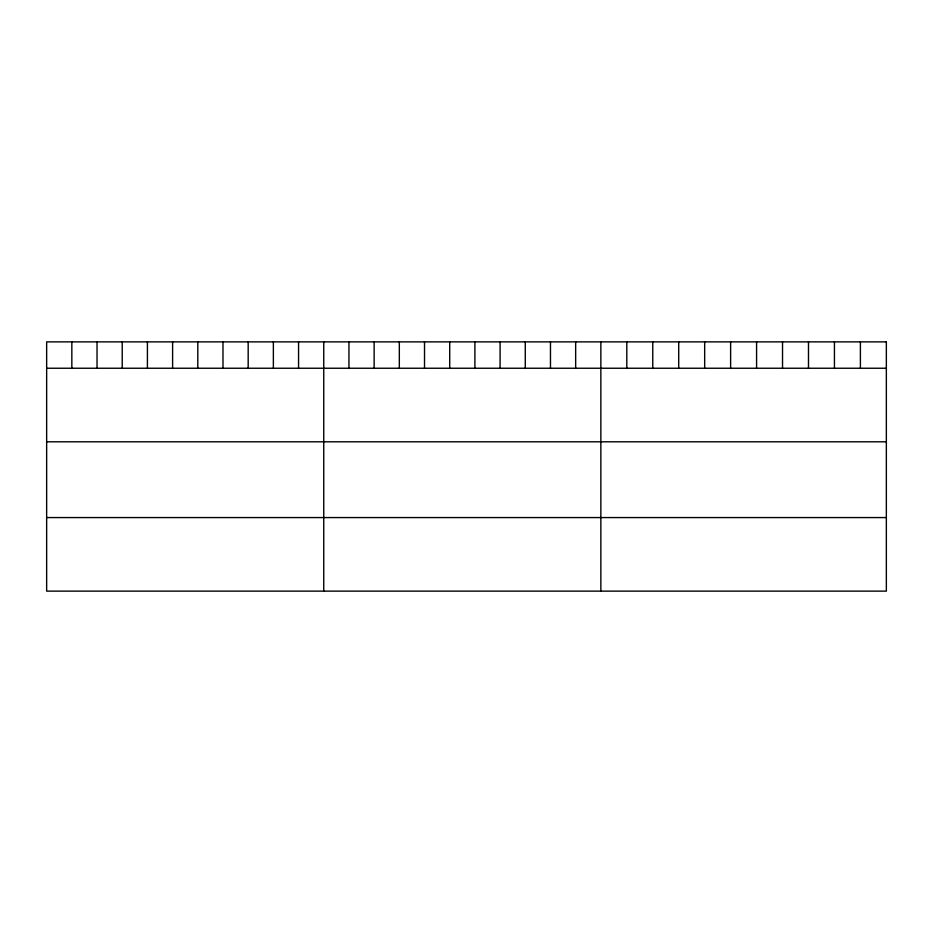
<?xml version="1.0" encoding="UTF-8"?>
<svg xmlns="http://www.w3.org/2000/svg" width="933" height="933" viewBox="0 0 933 933"><rect width="100%" height="100%" fill="white"/><g stroke="black" fill="none" stroke-linecap="round" stroke-linejoin="round"><path stroke-width="1.4" d="M46.65 368.243L886.35 368.243M46.65 441.799L886.35 441.799M46.65 517.57L886.35 517.57M860.401 341.875L860.401 368.243M834.44 341.875L834.44 368.243M808.491 341.875L808.491 368.243M782.53 341.875L782.53 368.243M756.581 341.875L756.581 368.243M730.621 341.875L730.621 368.243M704.672 341.875L704.672 368.243M678.711 341.875L678.711 368.243M652.762 341.875L652.762 368.243M626.801 341.875L626.801 368.243M600.852 341.875L600.852 591.125M575.661 341.875L575.661 368.243M550.47 341.875L550.47 368.243M525.279 341.875L525.279 368.243M500.088 341.875L500.088 368.243M474.897 341.875L474.897 368.243M449.706 341.875L449.706 368.243M424.515 341.875L424.515 368.243M399.324 341.875L399.324 368.243M374.133 341.875L374.133 368.243M348.942 341.875L348.942 368.243M323.751 341.875L323.751 591.125M298.56 341.875L298.56 368.243M273.369 341.875L273.369 368.243M248.178 341.875L248.178 368.243M222.987 341.875L222.987 368.243M197.796 341.875L197.796 368.243M172.605 341.875L172.605 368.243M147.414 341.875L147.414 368.243M122.223 341.875L122.223 368.243M97.032 341.875L97.032 368.243M71.841 341.875L71.841 368.243M886.35 341.875L46.65 341.875L46.65 591.125L886.35 591.125L886.35 341.875"/></g></svg>
